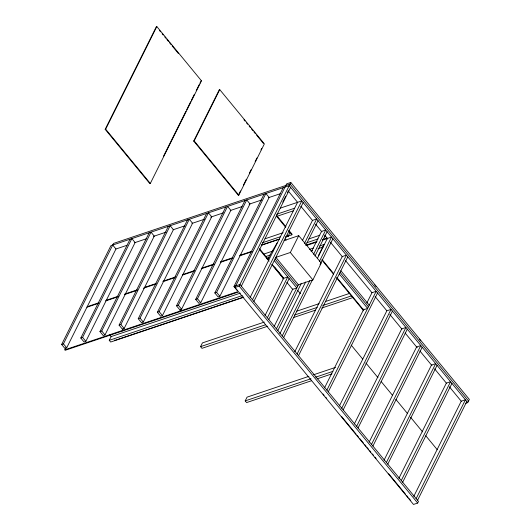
<?xml version="1.0" encoding="UTF-8"?>
<svg xmlns="http://www.w3.org/2000/svg" width="531" height="531" viewBox="0 0 531 531"><rect width="100%" height="100%" fill="white"/><g stroke="black" fill="none" stroke-linecap="round" stroke-linejoin="round"><path stroke-width="0.8" d="M105.178 129.332L156.346 26.709L156.818 26.55L201.481 80.825L150.313 183.447L149.842 183.607L105.178 129.332L105.649 129.172L156.818 26.55M126.936 245.309L115.97 248.999L66.7 347.818L64.908 348.422L61.649 344.466L110.919 245.647L289.216 185.658L467.751 402.617L465.654 403.328M61.649 344.466L63.448 343.862L113.515 243.437L290.012 184.058L468.548 401.018M64.855 349.823L237.284 291.818L237.649 292.262L65.227 350.268L64.855 349.823L65.963 347.613M163.462 156.293L185.916 111.258M186.653 109.778L190.702 101.653M191.439 100.18L194.386 94.272M196.224 90.582L199.171 84.675M199.908 83.201L200.645 81.721M80.798 338.021L82.59 337.417L131.861 238.598L135.113 242.554L85.849 341.373L84.051 341.977L80.798 338.021L130.068 239.202M193.702 141.06L219.27 89.779L219.741 89.62L264.372 143.861L238.811 195.142L238.339 195.302L193.702 141.06L194.173 140.901L219.741 89.62M99.941 331.583L101.74 330.979L151.01 232.16L154.262 236.116L104.992 334.935L103.2 335.539L99.941 331.583L149.211 232.764M243.795 297.234L110.647 342.037L109.253 340.338L111.118 336.601L240.351 293.119M119.09 325.138L120.882 324.534L170.152 225.715L173.405 229.671L124.141 328.49L122.342 329.094L119.09 325.138L168.36 226.319M114.636 340.019L114.371 340.557L243.603 297.075M123.438 328.271L122.336 330.488L122.701 330.932M138.233 318.7L140.031 318.096L189.295 219.276L192.554 223.232L143.284 322.051L141.492 322.656L138.233 318.7L187.503 219.88M157.382 312.255L159.174 311.651L208.444 212.838L211.696 216.787L162.426 315.606L160.634 316.21L157.382 312.255L206.652 213.442M176.524 305.816L178.323 305.212L227.587 206.393L230.846 210.349L181.575 309.168L179.783 309.772L176.524 305.816L225.794 206.997M180.547 309.673L179.81 311.153L180.175 311.597M238.339 195.302L240.53 190.908M243.45 185.047L246.371 179.186M249.291 173.325L251.117 169.661M255.139 161.603L256.964 157.939M260.98 149.881L261.71 148.414M195.673 299.378L197.466 298.774L246.736 199.955L249.988 203.911L200.718 302.723L198.926 303.327L195.673 299.378L244.944 200.559M214.816 292.933L216.615 292.329L265.878 193.51L269.137 197.466L219.867 296.285L218.075 296.889L214.816 292.933L264.086 194.114M267.743 326.207L201.953 348.343L200.559 346.643L202.424 342.907L264.299 322.091M237.218 290.444L233.965 286.494L283.229 187.675M233.965 286.494L239.946 284.477L418.481 501.437L417.685 503.043L413.496 504.45L234.961 287.49L286.627 183.865L290.815 182.458L469.351 399.418L467.751 402.617M234.961 287.49L239.149 286.083L290.815 182.458M282.764 202.085L285.705 196.185M287.543 192.501L288.28 191.027M241.339 286.176L290.61 187.357M250.147 297.453L297.579 202.324M252.497 299.736L301.767 200.917L280.348 208.119M253.891 301.429L303.161 202.61M285.764 237.078L288.114 236.282L289.979 232.545M285.565 236.919L291.838 234.808L292.103 234.271L289.017 230.52M275.489 257.489L290.338 252.49L298.721 235.664L321.275 263.071L312.885 279.897L298.037 284.888M265.009 315.573L283.561 278.363L287.749 276.95L267.378 317.817M302.478 240.417L312.46 220.405L316.649 218.998L304.449 243.457M268.772 319.509L289.143 278.649M305.843 245.149L318.042 220.69M274.096 326.552L292.846 288.944M311.597 251.336L321.527 231.423L325.715 230.016L313.582 254.349M276.445 328.828L298.502 284.583M277.839 330.528L301.369 283.328M314.976 256.042L327.109 231.708M311.597 380.707L246.59 402.578L245.196 400.885L247.054 397.148L308.936 376.326M323.937 244.519L318.341 255.736L318.812 255.577M279.903 333.614L305.644 281.994M317.412 258.398L327.335 238.485M282.253 335.891L309.832 280.587M319.39 261.411L331.523 237.078L322.636 240.065M283.647 337.59L312.699 279.333M320.054 264.584L332.917 238.771M294.785 351.695L342.216 256.566L346.404 255.159L297.134 353.971M298.528 355.67L347.798 256.851M324.541 387.856L363.881 308.949M366.821 303.048L371.972 292.727L376.16 291.313L326.89 390.132M328.284 391.832L377.554 293.012M339.415 405.936L386.847 310.808L391.035 309.394L341.765 408.213M343.165 409.905L392.429 311.093M354.296 424.017L401.728 328.881L405.916 327.474L356.646 426.293M358.04 427.986L407.31 329.174M369.171 442.097L416.603 346.962L420.791 345.555L371.521 444.374M372.921 446.067L422.185 347.247M384.052 460.178L431.484 365.043L435.672 363.635L386.402 462.455M387.796 464.147L437.066 365.328M398.927 478.258L446.359 383.123L450.547 381.716L401.277 480.535M402.677 482.228L451.941 383.409M413.808 496.332L461.24 401.204L465.428 399.797L416.158 498.616M417.552 500.308L466.822 401.489M267.299 259.686L277.076 242.952M201.01 80.984L201.481 80.825M134.768 242.674L146.516 238.718M153.565 236.348L166.097 232.133M173.146 229.764L184.894 225.808M191.943 223.438L204.475 219.223M210.741 217.113L223.272 212.898M230.321 210.522L242.07 206.572M249.119 204.203L261.65 199.981M268.699 197.612L280.448 193.662M276.638 214.258L294.652 208.198M277.248 216.217L293.696 210.688M265.088 238.758L283.103 232.697M262.44 242.76L280.454 236.7M261.252 245.096L278.503 239.289M261.484 245.242L279.498 239.182M87.21 306.686L98.958 302.73M106.008 300.36L118.539 296.145M124.805 294.035L137.337 289.82M144.386 287.45L156.134 283.494M163.183 281.125L175.715 276.91M182.764 274.54L194.512 270.584M201.561 268.215L214.093 264M220.358 261.889L232.89 257.674M239.939 255.298L251.687 251.349M284.032 240.609L298.721 235.664M86.938 307.217L98.686 303.267M105.735 300.898L117.484 296.942M124.539 294.572L137.071 290.357M143.337 288.247L155.868 284.032M162.917 281.662L174.666 277.706M182.498 275.071L194.246 271.122M201.295 268.746L213.827 264.531M220.876 262.161L232.624 258.205M239.673 255.836L252.205 251.621M263.442 254.203L272.841 251.044M308.869 238.917L319.835 235.233M265.493 256.626L270.193 255.046M307.004 242.66L317.969 238.97M324.235 236.859L325.802 236.335M266.887 258.318L269.237 257.528M306.048 245.143L317.014 241.452M322.496 239.607L327.196 238.027M267.027 258.776L268.593 258.245M306.188 245.601L316.37 242.176M309.527 249.364L313.443 248.05M319.708 245.939L324.408 244.36M310.92 251.063L312.487 250.532M317.969 248.687L323.452 246.849M282.831 278.828L283.428 278.629M109.253 340.338L242.401 295.541M296.411 311.285L319.124 303.646M325.39 301.535L349.67 293.364M200.559 346.643L265.566 324.773M294.546 315.022L317.259 307.383M322.742 305.537L351.721 295.787M293.59 317.511L315.52 310.131M321.786 308.02L353.115 297.479M363.45 309.819L367.638 308.411L339.276 273.943M313.635 374.747L335.565 367.366M245.196 400.885L310.987 378.749M315.686 377.169L332.917 371.375M317.08 378.862L331.961 373.857M243.948 119.774L244.997 121.048M246.576 122.966L247.625 124.241M249.198 126.152L250.254 127.433M251.302 128.708L252.875 130.619M253.924 131.894L255.504 133.812M256.553 135.086L263.376 143.383M374.733 284.935L376.127 286.627M419.371 339.176L420.764 340.869M159.499 30.539L160.554 31.814M162.128 33.732L163.176 35.006M164.756 36.924L165.805 38.199M166.853 39.48L168.433 41.398M169.482 42.672L171.062 44.591M172.11 45.865L178.416 53.525M288.187 190.908L297.665 202.43M300.825 206.267L312.414 220.352M315.573 224.188L321.892 231.868M324.527 235.067L327.687 238.91M330.322 242.109L342.435 256.831M345.595 260.668L371.926 292.667M375.085 296.51L386.674 310.589M389.834 314.432L401.947 329.147M405.107 332.99L417.22 347.712M419.848 350.911L431.962 365.627M434.597 368.833L446.71 383.548M449.345 386.747L461.459 401.469M340.875 270.737L369.231 305.206M340.072 272.343L368.434 306.805M321.978 259.42L333.574 273.511M336.661 277.268L363.616 310.024M322.032 260.223L333.627 274.315M336.793 278.158L363.675 310.821M285.93 226.764L276.664 215.506L276.399 216.044L285.665 227.301M288.585 230.852L291.838 234.808M287.185 235.153L288.114 236.282M285.054 238.93L286.103 240.204M290.338 252.49L312.885 279.897M194.173 140.901L238.811 195.142M351.19 345.104L362.746 359.142M365.892 362.972L377.972 377.647M381.125 381.477L392.674 395.515M395.827 399.345L407.377 413.383M410.529 417.213L422.603 431.889M425.756 435.719L437.312 449.757M275.868 257.362L298.415 284.762M275.065 258.962L297.619 286.368M274.268 260.568L296.816 287.968L292.627 289.375L286.859 282.366M297.845 290.563L300.407 293.683M259.52 248.714L268.832 260.037M274.527 266.954L283.328 277.647M272.177 264.524L283.713 278.543M259.254 249.245L269.084 261.199M271.865 264.577L283.581 278.808M239.149 286.083L417.685 503.043M105.649 129.172L150.313 183.447M323.054 393.989L324.102 395.263M325.676 397.181L326.731 398.456M341.433 416.324L356.135 434.192M357.184 435.466L358.764 437.378M359.812 438.659L363.489 443.126M364.538 444.401L366.111 446.312M367.16 447.593L368.74 449.505M369.788 450.779L370.837 452.06M372.41 453.972L373.466 455.246M375.039 457.164L376.087 458.439M388.692 473.752L405.498 494.175M406.547 495.45L408.12 497.361M409.169 498.642L410.748 500.554M216.615 292.329L219.867 296.285M197.466 298.774L200.718 302.723M178.323 305.212L181.575 309.168M112.718 245.043L115.97 248.999M159.174 311.651L162.426 315.606M140.031 318.096L143.284 322.051M120.882 324.534L124.141 328.49M109.711 334.895L111.264 336.78M101.74 330.979L104.992 334.935M82.59 337.417L85.849 341.373M63.448 343.862L66.7 347.818"/></g></svg>
